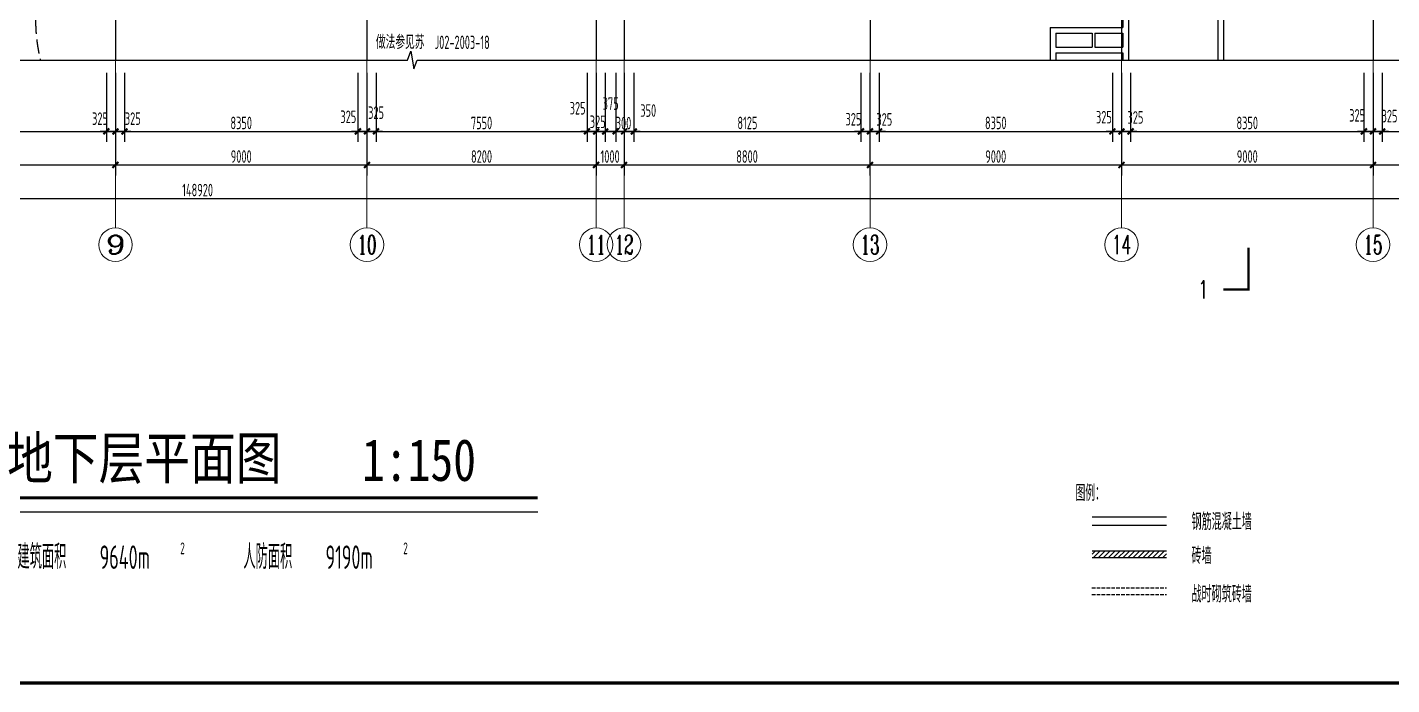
# Model space of a CAD drawing. Extents: x 1596194 to 1987057, y -212608 to 63160.
# Drawn here: x 1711875 to 1760699, y -58460 to -34954 of the extents above; entities that cross this region are included whole.
import ezdxf
from ezdxf.enums import TextEntityAlignment as Align

# ---------------------------------------------------------------- set-up
doc = ezdxf.new("R2010")
doc.units = 0
doc.header["$LTSCALE"] = 100
doc.header["$MEASUREMENT"] = 0
doc.linetypes.add('DASH', pattern=[0.35, 0.25, -0.1])
doc.linetypes.add('DASH_200', pattern=[0.7, 0.5, -0.2])
doc.layers.get('0').update_dxf_attribs({"linetype": 'CONTINUOUS'})
doc.layers.get('DEFPOINTS').update_dxf_attribs({"linetype": 'CONTINUOUS'})
for name, color, linetype in [('_走道示意', 8, 'CONTINUOUS'), ('AXIS_TEXT', 7, 'CONTINUOUS'), ('brickwall', 5, 'DASH'), ('DOTE', 251, 'CONTINUOUS'), ('HA', 150, 'CONTINUOUS'), ('PUB_DIM', 3, 'CONTINUOUS'), ('PUB_TEXT', 30, 'CONTINUOUS'), ('WALL', 2, 'CONTINUOUS')]:
    doc.layers.add(name, color=color, linetype=linetype)
doc.layers.add('AXIS', color=3, linetype='CONTINUOUS', lineweight=9)
doc.styles.add('_TCH_AXIS', font='COMPLEX.shx', dxfattribs={"width": 0.55})
doc.styles.add('_TCH_LABEL', font='COMPLEX', dxfattribs={"bigfont": 'GBCBIG'})
doc.styles.add('COMPLEX', font='COMPLEX.shx')
doc.styles.add('DIM_FONT', font='SYSZ.shx', dxfattribs={"width": 0.7, "bigfont": 'SYFS.shx'})
doc.styles.get("Standard").update_dxf_attribs({"font": 'SimSun.ttf', "width": 0.8})
doc.dimstyles.new('DIMN150', dxfattribs={"dimscale": 1.5, "dimtxt": 300, "dimasz": 1, "dimexe": 250, "dimexo": 300, "dimgap": 30, "dimtad": 1, "dimdec": 0, "dimzin": 0, "dimdsep": 46, "dimtxsty": 'DIM_FONT', "dimblk": 'ARCHTICK', "dimcen": 0.09, "dimclrt": 7, "dimazin": 2, "dimtfac": 1, "dimtdec": 0, "dimtix": 1, "dimtmove": 2, "dimatfit": 3, "dimldrblk": 'DOT', "dimfxl": 0, "dimtolj": 1, "dimtzin": 0, "dimarcsym": 0})

# ---------------------------------------------------------------- blocks, each defined once
blk = doc.blocks.new('_archtick')
blk.add_line((-150, 0), (150, 0))
at = {"const_width": 50}
blk.add_lwpolyline([(-70, -70), (70, 70)], dxfattribs=at)
blk = doc.blocks.new('*D563')
at = {"layer": 'DEFPOINTS', "color": 0}
for p in [(1760355, -36127), (1768705, -36127), (1768705, -38677)]:
    blk.add_point(p, dxfattribs=at)
at = {"layer": 'PUB_DIM', "color": 0, "lineweight": -2}
for p, q in [((1760355, -36577), (1760355, -39052)), ((1768705, -36577), (1768705, -39052)), ((1760355, -38677), (1768705, -38677))]:
    blk.add_line(p, q, dxfattribs=at)
at = {"layer": 'PUB_DIM', "color": 0, "lineweight": -2, "xscale": 1.5, "yscale": 1.5, "zscale": 1.5, "rotation": 180}
blk.add_blockref('_archtick', (1760355, -38677), dxfattribs=at)
at = {"layer": 'PUB_DIM', "color": 0, "lineweight": -2, "xscale": 1.5, "yscale": 1.5, "zscale": 1.5}
blk.add_blockref('_archtick', (1768705, -38677), dxfattribs=at)
at = {"layer": 'PUB_DIM', "color": 7, "insert": (1764530, -38374), "char_height": 450, "attachment_point": 5, "style": 'DIM_FONT'}
blk.add_mtext('\\A1;8350', dxfattribs=at)
blk = doc.blocks.new('_Dot')
at = {"color": 0, "linetype": 'ByBlock', "lineweight": -2}
blk.add_line((-0.5, 0), (-1, 0), dxfattribs=at)
at = {"color": 0, "linetype": 'ByBlock', "const_width": 0.5}
blk.add_lwpolyline([(-0.25, 0, 1), (0.25, 0, 1)], format="xyb", close=True, dxfattribs=at)
blk = doc.blocks.new('*D564')
at = {"layer": 'DEFPOINTS', "color": 0}
for p in [(1760030, -36127), (1760355, -36127), (1760355, -38677)]:
    blk.add_point(p, dxfattribs=at)
at = {"layer": 'PUB_DIM', "color": 0, "lineweight": -2}
for p, q in [((1760030, -36577), (1760030, -39052)), ((1760355, -36577), (1760355, -39052)), ((1760030, -38677), (1760355, -38677))]:
    blk.add_line(p, q, dxfattribs=at)
at = {"layer": 'PUB_DIM', "color": 0, "lineweight": -2, "xscale": 1.5, "yscale": 1.5, "zscale": 1.5, "rotation": 180}
blk.add_blockref('_archtick', (1760030, -38677), dxfattribs=at)
at = {"layer": 'PUB_DIM', "color": 0, "lineweight": -2, "xscale": 1.5, "yscale": 1.5, "zscale": 1.5}
blk.add_blockref('_archtick', (1760355, -38677), dxfattribs=at)
at = {"layer": 'PUB_DIM', "color": 7, "insert": (1760621, -38129), "char_height": 450, "attachment_point": 5, "style": 'DIM_FONT'}
blk.add_mtext('\\A1;325', dxfattribs=at)
blk = doc.blocks.new('*D565')
at = {"layer": 'DEFPOINTS', "color": 0}
for p in [(1759705, -36127), (1760030, -36127), (1760030, -38677)]:
    blk.add_point(p, dxfattribs=at)
at = {"layer": 'PUB_DIM', "color": 0, "lineweight": -2}
for p, q in [((1759705, -36577), (1759705, -39052)), ((1760030, -36577), (1760030, -39052)), ((1759705, -38677), (1760030, -38677))]:
    blk.add_line(p, q, dxfattribs=at)
at = {"layer": 'PUB_DIM', "color": 0, "lineweight": -2, "xscale": 1.5, "yscale": 1.5, "zscale": 1.5, "rotation": 180}
blk.add_blockref('_archtick', (1759705, -38677), dxfattribs=at)
at = {"layer": 'PUB_DIM', "color": 0, "lineweight": -2, "xscale": 1.5, "yscale": 1.5, "zscale": 1.5}
blk.add_blockref('_archtick', (1760030, -38677), dxfattribs=at)
at = {"layer": 'PUB_DIM', "color": 7, "insert": (1759463, -38103), "char_height": 450, "attachment_point": 5, "style": 'DIM_FONT'}
blk.add_mtext('\\A1;325', dxfattribs=at)
blk = doc.blocks.new('*D566')
at = {"layer": 'DEFPOINTS', "color": 0}
for p in [(1751355, -36127), (1759705, -36127), (1759705, -38677)]:
    blk.add_point(p, dxfattribs=at)
at = {"layer": 'PUB_DIM', "color": 0, "lineweight": -2}
for p, q in [((1751355, -36577), (1751355, -39052)), ((1759705, -36577), (1759705, -39052)), ((1751355, -38677), (1759705, -38677))]:
    blk.add_line(p, q, dxfattribs=at)
at = {"layer": 'PUB_DIM', "color": 0, "lineweight": -2, "xscale": 1.5, "yscale": 1.5, "zscale": 1.5, "rotation": 180}
blk.add_blockref('_archtick', (1751355, -38677), dxfattribs=at)
at = {"layer": 'PUB_DIM', "color": 0, "lineweight": -2, "xscale": 1.5, "yscale": 1.5, "zscale": 1.5}
blk.add_blockref('_archtick', (1759705, -38677), dxfattribs=at)
at = {"layer": 'PUB_DIM', "color": 7, "insert": (1755530, -38374), "char_height": 450, "attachment_point": 5, "style": 'DIM_FONT'}
blk.add_mtext('\\A1;8350', dxfattribs=at)
blk = doc.blocks.new('*D567')
at = {"layer": 'DEFPOINTS', "color": 0}
for p in [(1751030, -36127), (1751355, -36127), (1751355, -38677)]:
    blk.add_point(p, dxfattribs=at)
at = {"layer": 'PUB_DIM', "color": 0, "lineweight": -2}
for p, q in [((1751030, -36577), (1751030, -39052)), ((1751355, -36577), (1751355, -39052)), ((1751030, -38677), (1751355, -38677))]:
    blk.add_line(p, q, dxfattribs=at)
at = {"layer": 'PUB_DIM', "color": 0, "lineweight": -2, "xscale": 1.5, "yscale": 1.5, "zscale": 1.5, "rotation": 180}
blk.add_blockref('_archtick', (1751030, -38677), dxfattribs=at)
at = {"layer": 'PUB_DIM', "color": 0, "lineweight": -2, "xscale": 1.5, "yscale": 1.5, "zscale": 1.5}
blk.add_blockref('_archtick', (1751355, -38677), dxfattribs=at)
at = {"layer": 'PUB_DIM', "color": 7, "insert": (1751530, -38177), "char_height": 450, "attachment_point": 5, "style": 'DIM_FONT'}
blk.add_mtext('\\A1;325', dxfattribs=at)
blk = doc.blocks.new('*D568')
at = {"layer": 'DEFPOINTS', "color": 0}
for p in [(1750705, -36127), (1751030, -36127), (1751030, -38677)]:
    blk.add_point(p, dxfattribs=at)
at = {"layer": 'PUB_DIM', "color": 0, "lineweight": -2}
for p, q in [((1750705, -36577), (1750705, -39052)), ((1751030, -36577), (1751030, -39052)), ((1750705, -38677), (1751030, -38677))]:
    blk.add_line(p, q, dxfattribs=at)
at = {"layer": 'PUB_DIM', "color": 0, "lineweight": -2, "xscale": 1.5, "yscale": 1.5, "zscale": 1.5, "rotation": 180}
blk.add_blockref('_archtick', (1750705, -38677), dxfattribs=at)
at = {"layer": 'PUB_DIM', "color": 0, "lineweight": -2, "xscale": 1.5, "yscale": 1.5, "zscale": 1.5}
blk.add_blockref('_archtick', (1751030, -38677), dxfattribs=at)
at = {"layer": 'PUB_DIM', "color": 7, "insert": (1750400, -38168), "char_height": 450, "attachment_point": 5, "style": 'DIM_FONT'}
blk.add_mtext('\\A1;325', dxfattribs=at)
blk = doc.blocks.new('*D569')
at = {"layer": 'DEFPOINTS', "color": 0}
for p in [(1742355, -36127), (1750705, -36127), (1750705, -38677)]:
    blk.add_point(p, dxfattribs=at)
at = {"layer": 'PUB_DIM', "color": 0, "lineweight": -2}
for p, q in [((1742355, -36577), (1742355, -39052)), ((1750705, -36577), (1750705, -39052)), ((1742355, -38677), (1750705, -38677))]:
    blk.add_line(p, q, dxfattribs=at)
at = {"layer": 'PUB_DIM', "color": 0, "lineweight": -2, "xscale": 1.5, "yscale": 1.5, "zscale": 1.5, "rotation": 180}
blk.add_blockref('_archtick', (1742355, -38677), dxfattribs=at)
at = {"layer": 'PUB_DIM', "color": 0, "lineweight": -2, "xscale": 1.5, "yscale": 1.5, "zscale": 1.5}
blk.add_blockref('_archtick', (1750705, -38677), dxfattribs=at)
at = {"layer": 'PUB_DIM', "color": 7, "insert": (1746530, -38374), "char_height": 450, "attachment_point": 5, "style": 'DIM_FONT'}
blk.add_mtext('\\A1;8350', dxfattribs=at)
blk = doc.blocks.new('*D570')
at = {"layer": 'DEFPOINTS', "color": 0}
for p in [(1742030, -36127), (1742355, -36127), (1742355, -38677)]:
    blk.add_point(p, dxfattribs=at)
at = {"layer": 'PUB_DIM', "color": 0, "lineweight": -2}
for p, q in [((1742030, -36577), (1742030, -39052)), ((1742355, -36577), (1742355, -39052)), ((1742030, -38677), (1742355, -38677))]:
    blk.add_line(p, q, dxfattribs=at)
at = {"layer": 'PUB_DIM', "color": 0, "lineweight": -2, "xscale": 1.5, "yscale": 1.5, "zscale": 1.5, "rotation": 180}
blk.add_blockref('_archtick', (1742030, -38677), dxfattribs=at)
at = {"layer": 'PUB_DIM', "color": 0, "lineweight": -2, "xscale": 1.5, "yscale": 1.5, "zscale": 1.5}
blk.add_blockref('_archtick', (1742355, -38677), dxfattribs=at)
at = {"layer": 'PUB_DIM', "color": 7, "insert": (1742542, -38248), "char_height": 450, "attachment_point": 5, "style": 'DIM_FONT'}
blk.add_mtext('\\A1;325', dxfattribs=at)
blk = doc.blocks.new('*D571')
at = {"layer": 'DEFPOINTS', "color": 0}
for p in [(1741705, -36127), (1742030, -36127), (1742030, -38677)]:
    blk.add_point(p, dxfattribs=at)
at = {"layer": 'PUB_DIM', "color": 0, "lineweight": -2}
for p, q in [((1741705, -36577), (1741705, -39052)), ((1742030, -36577), (1742030, -39052)), ((1741705, -38677), (1742030, -38677))]:
    blk.add_line(p, q, dxfattribs=at)
at = {"layer": 'PUB_DIM', "color": 0, "lineweight": -2, "xscale": 1.5, "yscale": 1.5, "zscale": 1.5, "rotation": 180}
blk.add_blockref('_archtick', (1741705, -38677), dxfattribs=at)
at = {"layer": 'PUB_DIM', "color": 0, "lineweight": -2, "xscale": 1.5, "yscale": 1.5, "zscale": 1.5}
blk.add_blockref('_archtick', (1742030, -38677), dxfattribs=at)
at = {"layer": 'PUB_DIM', "color": 7, "insert": (1741438, -38241), "char_height": 450, "attachment_point": 5, "style": 'DIM_FONT'}
blk.add_mtext('\\A1;325', dxfattribs=at)
blk = doc.blocks.new('*D572')
at = {"layer": 'DEFPOINTS', "color": 0}
for p in [(1733580, -36127), (1741705, -36127), (1741705, -38677)]:
    blk.add_point(p, dxfattribs=at)
at = {"layer": 'PUB_DIM', "color": 0, "lineweight": -2}
for p, q in [((1733580, -36577), (1733580, -39052)), ((1741705, -36577), (1741705, -39052)), ((1733580, -38677), (1741705, -38677))]:
    blk.add_line(p, q, dxfattribs=at)
at = {"layer": 'PUB_DIM', "color": 0, "lineweight": -2, "xscale": 1.5, "yscale": 1.5, "zscale": 1.5, "rotation": 180}
blk.add_blockref('_archtick', (1733580, -38677), dxfattribs=at)
at = {"layer": 'PUB_DIM', "color": 0, "lineweight": -2, "xscale": 1.5, "yscale": 1.5, "zscale": 1.5}
blk.add_blockref('_archtick', (1741705, -38677), dxfattribs=at)
at = {"layer": 'PUB_DIM', "color": 7, "insert": (1737643, -38374), "char_height": 450, "attachment_point": 5, "style": 'DIM_FONT'}
blk.add_mtext('\\A1;8125', dxfattribs=at)
blk = doc.blocks.new('*D573')
at = {"layer": 'DEFPOINTS', "color": 0}
for p in [(1733230, -36127), (1733580, -36127), (1733580, -38677)]:
    blk.add_point(p, dxfattribs=at)
at = {"layer": 'PUB_DIM', "color": 0, "lineweight": -2}
for p, q in [((1733230, -36577), (1733230, -39052)), ((1733580, -36577), (1733580, -39052)), ((1733230, -38677), (1733580, -38677))]:
    blk.add_line(p, q, dxfattribs=at)
at = {"layer": 'PUB_DIM', "color": 0, "lineweight": -2, "xscale": 1.5, "yscale": 1.5, "zscale": 1.5, "rotation": 180}
blk.add_blockref('_archtick', (1733230, -38677), dxfattribs=at)
at = {"layer": 'PUB_DIM', "color": 0, "lineweight": -2, "xscale": 1.5, "yscale": 1.5, "zscale": 1.5}
blk.add_blockref('_archtick', (1733580, -38677), dxfattribs=at)
at = {"layer": 'PUB_DIM', "color": 7, "insert": (1734094, -37931), "char_height": 450, "attachment_point": 5, "style": 'DIM_FONT'}
blk.add_mtext('\\A1;350', dxfattribs=at)
blk = doc.blocks.new('*D574')
at = {"layer": 'DEFPOINTS', "color": 0}
for p in [(1732930, -36127), (1733230, -36127), (1733230, -38677)]:
    blk.add_point(p, dxfattribs=at)
at = {"layer": 'PUB_DIM', "color": 0, "lineweight": -2}
for p, q in [((1732930, -36577), (1732930, -39052)), ((1733230, -36577), (1733230, -39052)), ((1732930, -38677), (1733230, -38677))]:
    blk.add_line(p, q, dxfattribs=at)
at = {"layer": 'PUB_DIM', "color": 0, "lineweight": -2, "xscale": 1.5, "yscale": 1.5, "zscale": 1.5, "rotation": 180}
blk.add_blockref('_archtick', (1732930, -38677), dxfattribs=at)
at = {"layer": 'PUB_DIM', "color": 0, "lineweight": -2, "xscale": 1.5, "yscale": 1.5, "zscale": 1.5}
blk.add_blockref('_archtick', (1733230, -38677), dxfattribs=at)
at = {"layer": 'PUB_DIM', "color": 7, "insert": (1733210, -38381), "char_height": 450, "attachment_point": 5, "style": 'DIM_FONT'}
blk.add_mtext('\\A1;300', dxfattribs=at)
blk = doc.blocks.new('*D575')
at = {"layer": 'DEFPOINTS', "color": 0}
for p in [(1732555, -36127), (1732930, -36127), (1732930, -38677)]:
    blk.add_point(p, dxfattribs=at)
at = {"layer": 'PUB_DIM', "color": 0, "lineweight": -2}
for p, q in [((1732555, -36577), (1732555, -39052)), ((1732930, -36577), (1732930, -39052)), ((1732555, -38677), (1732930, -38677))]:
    blk.add_line(p, q, dxfattribs=at)
at = {"layer": 'PUB_DIM', "color": 0, "lineweight": -2, "xscale": 1.5, "yscale": 1.5, "zscale": 1.5, "rotation": 180}
blk.add_blockref('_archtick', (1732555, -38677), dxfattribs=at)
at = {"layer": 'PUB_DIM', "color": 0, "lineweight": -2, "xscale": 1.5, "yscale": 1.5, "zscale": 1.5}
blk.add_blockref('_archtick', (1732930, -38677), dxfattribs=at)
at = {"layer": 'PUB_DIM', "color": 7, "insert": (1732750, -37681), "char_height": 450, "attachment_point": 5, "style": 'DIM_FONT'}
blk.add_mtext('\\A1;375', dxfattribs=at)
blk = doc.blocks.new('*D576')
at = {"layer": 'DEFPOINTS', "color": 0}
for p in [(1732230, -36127), (1732555, -36127), (1732555, -38677)]:
    blk.add_point(p, dxfattribs=at)
at = {"layer": 'PUB_DIM', "color": 0, "lineweight": -2}
for p, q in [((1732230, -36577), (1732230, -39052)), ((1732555, -36577), (1732555, -39052)), ((1732230, -38677), (1732555, -38677))]:
    blk.add_line(p, q, dxfattribs=at)
at = {"layer": 'PUB_DIM', "color": 0, "lineweight": -2, "xscale": 1.5, "yscale": 1.5, "zscale": 1.5, "rotation": 180}
blk.add_blockref('_archtick', (1732230, -38677), dxfattribs=at)
at = {"layer": 'PUB_DIM', "color": 0, "lineweight": -2, "xscale": 1.5, "yscale": 1.5, "zscale": 1.5}
blk.add_blockref('_archtick', (1732555, -38677), dxfattribs=at)
at = {"layer": 'PUB_DIM', "color": 7, "insert": (1732286, -38333), "char_height": 450, "attachment_point": 5, "style": 'DIM_FONT'}
blk.add_mtext('\\A1;325', dxfattribs=at)
blk = doc.blocks.new('*D577')
at = {"layer": 'DEFPOINTS', "color": 0}
for p in [(1731905, -36127), (1732230, -36127), (1732230, -38677)]:
    blk.add_point(p, dxfattribs=at)
at = {"layer": 'PUB_DIM', "color": 0, "lineweight": -2}
for p, q in [((1731905, -36577), (1731905, -39052)), ((1732230, -36577), (1732230, -39052)), ((1731905, -38677), (1732230, -38677))]:
    blk.add_line(p, q, dxfattribs=at)
at = {"layer": 'PUB_DIM', "color": 0, "lineweight": -2, "xscale": 1.5, "yscale": 1.5, "zscale": 1.5, "rotation": 180}
blk.add_blockref('_archtick', (1731905, -38677), dxfattribs=at)
at = {"layer": 'PUB_DIM', "color": 0, "lineweight": -2, "xscale": 1.5, "yscale": 1.5, "zscale": 1.5}
blk.add_blockref('_archtick', (1732230, -38677), dxfattribs=at)
at = {"layer": 'PUB_DIM', "color": 7, "insert": (1731568, -37847), "char_height": 450, "attachment_point": 5, "style": 'DIM_FONT'}
blk.add_mtext('\\A1;325', dxfattribs=at)
blk = doc.blocks.new('*D578')
at = {"layer": 'DEFPOINTS', "color": 0}
for p in [(1724355, -36127), (1731905, -36127), (1731905, -38677)]:
    blk.add_point(p, dxfattribs=at)
at = {"layer": 'PUB_DIM', "color": 0, "lineweight": -2}
for p, q in [((1724355, -36577), (1724355, -39052)), ((1731905, -36577), (1731905, -39052)), ((1724355, -38677), (1731905, -38677))]:
    blk.add_line(p, q, dxfattribs=at)
at = {"layer": 'PUB_DIM', "color": 0, "lineweight": -2, "xscale": 1.5, "yscale": 1.5, "zscale": 1.5, "rotation": 180}
blk.add_blockref('_archtick', (1724355, -38677), dxfattribs=at)
at = {"layer": 'PUB_DIM', "color": 0, "lineweight": -2, "xscale": 1.5, "yscale": 1.5, "zscale": 1.5}
blk.add_blockref('_archtick', (1731905, -38677), dxfattribs=at)
at = {"layer": 'PUB_DIM', "color": 7, "insert": (1728130, -38374), "char_height": 450, "attachment_point": 5, "style": 'DIM_FONT'}
blk.add_mtext('\\A1;7550', dxfattribs=at)
blk = doc.blocks.new('*D579')
at = {"layer": 'DEFPOINTS', "color": 0}
for p in [(1724030, -36127), (1724355, -36127), (1724355, -38677)]:
    blk.add_point(p, dxfattribs=at)
at = {"layer": 'PUB_DIM', "color": 0, "lineweight": -2}
for p, q in [((1724030, -36577), (1724030, -39052)), ((1724355, -36577), (1724355, -39052)), ((1724030, -38677), (1724355, -38677))]:
    blk.add_line(p, q, dxfattribs=at)
at = {"layer": 'PUB_DIM', "color": 0, "lineweight": -2, "xscale": 1.5, "yscale": 1.5, "zscale": 1.5, "rotation": 180}
blk.add_blockref('_archtick', (1724030, -38677), dxfattribs=at)
at = {"layer": 'PUB_DIM', "color": 0, "lineweight": -2, "xscale": 1.5, "yscale": 1.5, "zscale": 1.5}
blk.add_blockref('_archtick', (1724355, -38677), dxfattribs=at)
at = {"layer": 'PUB_DIM', "color": 7, "insert": (1724355, -38007), "char_height": 450, "attachment_point": 5, "style": 'DIM_FONT'}
blk.add_mtext('\\A1;325', dxfattribs=at)
blk = doc.blocks.new('*D580')
at = {"layer": 'DEFPOINTS', "color": 0}
for p in [(1723705, -36127), (1724030, -36127), (1724030, -38677)]:
    blk.add_point(p, dxfattribs=at)
at = {"layer": 'PUB_DIM', "color": 0, "lineweight": -2}
for p, q in [((1723705, -36577), (1723705, -39052)), ((1724030, -36577), (1724030, -39052)), ((1723705, -38677), (1724030, -38677))]:
    blk.add_line(p, q, dxfattribs=at)
at = {"layer": 'PUB_DIM', "color": 0, "lineweight": -2, "xscale": 1.5, "yscale": 1.5, "zscale": 1.5, "rotation": 180}
blk.add_blockref('_archtick', (1723705, -38677), dxfattribs=at)
at = {"layer": 'PUB_DIM', "color": 0, "lineweight": -2, "xscale": 1.5, "yscale": 1.5, "zscale": 1.5}
blk.add_blockref('_archtick', (1724030, -38677), dxfattribs=at)
at = {"layer": 'PUB_DIM', "color": 7, "insert": (1723363, -38155), "char_height": 450, "attachment_point": 5, "style": 'DIM_FONT'}
blk.add_mtext('\\A1;325', dxfattribs=at)
blk = doc.blocks.new('*D581')
at = {"layer": 'DEFPOINTS', "color": 0}
for p in [(1715355, -36127), (1723705, -36127), (1723705, -38677)]:
    blk.add_point(p, dxfattribs=at)
at = {"layer": 'PUB_DIM', "color": 0, "lineweight": -2}
for p, q in [((1715355, -36577), (1715355, -39052)), ((1723705, -36577), (1723705, -39052)), ((1715355, -38677), (1723705, -38677))]:
    blk.add_line(p, q, dxfattribs=at)
at = {"layer": 'PUB_DIM', "color": 0, "lineweight": -2, "xscale": 1.5, "yscale": 1.5, "zscale": 1.5, "rotation": 180}
blk.add_blockref('_archtick', (1715355, -38677), dxfattribs=at)
at = {"layer": 'PUB_DIM', "color": 0, "lineweight": -2, "xscale": 1.5, "yscale": 1.5, "zscale": 1.5}
blk.add_blockref('_archtick', (1723705, -38677), dxfattribs=at)
at = {"layer": 'PUB_DIM', "color": 7, "insert": (1719530, -38374), "char_height": 450, "attachment_point": 5, "style": 'DIM_FONT'}
blk.add_mtext('\\A1;8350', dxfattribs=at)
blk = doc.blocks.new('*D582')
at = {"layer": 'DEFPOINTS', "color": 0}
for p in [(1715030, -36127), (1715355, -36127), (1715355, -38677)]:
    blk.add_point(p, dxfattribs=at)
at = {"layer": 'PUB_DIM', "color": 0, "lineweight": -2}
for p, q in [((1715030, -36577), (1715030, -39052)), ((1715355, -36577), (1715355, -39052)), ((1715030, -38677), (1715355, -38677))]:
    blk.add_line(p, q, dxfattribs=at)
at = {"layer": 'PUB_DIM', "color": 0, "lineweight": -2, "xscale": 1.5, "yscale": 1.5, "zscale": 1.5, "rotation": 180}
blk.add_blockref('_archtick', (1715030, -38677), dxfattribs=at)
at = {"layer": 'PUB_DIM', "color": 0, "lineweight": -2, "xscale": 1.5, "yscale": 1.5, "zscale": 1.5}
blk.add_blockref('_archtick', (1715355, -38677), dxfattribs=at)
at = {"layer": 'PUB_DIM', "color": 7, "insert": (1715650, -38220), "char_height": 450, "attachment_point": 5, "style": 'DIM_FONT'}
blk.add_mtext('\\A1;325', dxfattribs=at)
blk = doc.blocks.new('*D583')
at = {"layer": 'DEFPOINTS', "color": 0}
for p in [(1714705, -36127), (1715030, -36127), (1715030, -38677)]:
    blk.add_point(p, dxfattribs=at)
at = {"layer": 'PUB_DIM', "color": 0, "lineweight": -2}
for p, q in [((1714705, -36577), (1714705, -39052)), ((1715030, -36577), (1715030, -39052)), ((1714705, -38677), (1715030, -38677))]:
    blk.add_line(p, q, dxfattribs=at)
at = {"layer": 'PUB_DIM', "color": 0, "lineweight": -2, "xscale": 1.5, "yscale": 1.5, "zscale": 1.5, "rotation": 180}
blk.add_blockref('_archtick', (1714705, -38677), dxfattribs=at)
at = {"layer": 'PUB_DIM', "color": 0, "lineweight": -2, "xscale": 1.5, "yscale": 1.5, "zscale": 1.5}
blk.add_blockref('_archtick', (1715030, -38677), dxfattribs=at)
at = {"layer": 'PUB_DIM', "color": 7, "insert": (1714477, -38220), "char_height": 450, "attachment_point": 5, "style": 'DIM_FONT'}
blk.add_mtext('\\A1;325', dxfattribs=at)
blk = doc.blocks.new('*D584')
at = {"layer": 'DEFPOINTS', "color": 0}
for p in [(1706355, -36127), (1714705, -36127), (1714705, -38677)]:
    blk.add_point(p, dxfattribs=at)
at = {"layer": 'PUB_DIM', "color": 0, "lineweight": -2}
for p, q in [((1706355, -36577), (1706355, -39052)), ((1714705, -36577), (1714705, -39052)), ((1706355, -38677), (1714705, -38677))]:
    blk.add_line(p, q, dxfattribs=at)
at = {"layer": 'PUB_DIM', "color": 0, "lineweight": -2, "xscale": 1.5, "yscale": 1.5, "zscale": 1.5, "rotation": 180}
blk.add_blockref('_archtick', (1706355, -38677), dxfattribs=at)
at = {"layer": 'PUB_DIM', "color": 0, "lineweight": -2, "xscale": 1.5, "yscale": 1.5, "zscale": 1.5}
blk.add_blockref('_archtick', (1714705, -38677), dxfattribs=at)
at = {"layer": 'PUB_DIM', "color": 7, "insert": (1710530, -38374), "char_height": 450, "attachment_point": 5, "style": 'DIM_FONT'}
blk.add_mtext('\\A1;8350', dxfattribs=at)
blk = doc.blocks.new('*D1409')
at = {"layer": 'AXIS', "color": 0, "lineweight": -2}
for p, q in [((1643510, -36577), (1643510, -41452)), ((1792430, -36577), (1792430, -41452)), ((1643510, -41077), (1792430, -41077))]:
    blk.add_line(p, q, dxfattribs=at)
at = {"layer": 'DEFPOINTS', "color": 0}
for p in [(1643510, -36127), (1792430, -36127), (1792430, -41077)]:
    blk.add_point(p, dxfattribs=at)
at = {"layer": 'AXIS', "color": 0, "lineweight": -2, "xscale": 1.5, "yscale": 1.5, "zscale": 1.5, "rotation": 180}
blk.add_blockref('_archtick', (1643510, -41077), dxfattribs=at)
at = {"layer": 'AXIS', "color": 0, "lineweight": -2, "xscale": 1.5, "yscale": 1.5, "zscale": 1.5}
blk.add_blockref('_archtick', (1792430, -41077), dxfattribs=at)
at = {"layer": 'AXIS', "color": 7, "insert": (1717970, -40775), "char_height": 450, "attachment_point": 5, "style": 'DIM_FONT'}
blk.add_mtext('\\A1;148920', dxfattribs=at)
blk = doc.blocks.new('*D1417')
at = {"layer": 'AXIS', "color": 0, "lineweight": -2}
for p, q in [((1706030, -36577), (1706030, -40252)), ((1715030, -36577), (1715030, -40252)), ((1706030, -39877), (1715030, -39877))]:
    blk.add_line(p, q, dxfattribs=at)
at = {"layer": 'DEFPOINTS', "color": 0}
for p in [(1706030, -36127), (1715030, -36127), (1715030, -39877)]:
    blk.add_point(p, dxfattribs=at)
at = {"layer": 'AXIS', "color": 0, "lineweight": -2, "xscale": 1.5, "yscale": 1.5, "zscale": 1.5, "rotation": 180}
blk.add_blockref('_archtick', (1706030, -39877), dxfattribs=at)
at = {"layer": 'AXIS', "color": 0, "lineweight": -2, "xscale": 1.5, "yscale": 1.5, "zscale": 1.5}
blk.add_blockref('_archtick', (1715030, -39877), dxfattribs=at)
at = {"layer": 'AXIS', "color": 7, "insert": (1710530, -39575), "char_height": 450, "attachment_point": 5, "style": 'DIM_FONT'}
blk.add_mtext('\\A1;9000', dxfattribs=at)
blk = doc.blocks.new('*D1418')
at = {"layer": 'AXIS', "color": 0, "lineweight": -2}
for p, q in [((1715030, -36577), (1715030, -40252)), ((1724030, -36577), (1724030, -40252)), ((1715030, -39877), (1724030, -39877))]:
    blk.add_line(p, q, dxfattribs=at)
at = {"layer": 'DEFPOINTS', "color": 0}
for p in [(1715030, -36127), (1724030, -36127), (1724030, -39877)]:
    blk.add_point(p, dxfattribs=at)
at = {"layer": 'AXIS', "color": 0, "lineweight": -2, "xscale": 1.5, "yscale": 1.5, "zscale": 1.5, "rotation": 180}
blk.add_blockref('_archtick', (1715030, -39877), dxfattribs=at)
at = {"layer": 'AXIS', "color": 0, "lineweight": -2, "xscale": 1.5, "yscale": 1.5, "zscale": 1.5}
blk.add_blockref('_archtick', (1724030, -39877), dxfattribs=at)
at = {"layer": 'AXIS', "color": 7, "insert": (1719530, -39575), "char_height": 450, "attachment_point": 5, "style": 'DIM_FONT'}
blk.add_mtext('\\A1;9000', dxfattribs=at)
blk = doc.blocks.new('*D1419')
at = {"layer": 'AXIS', "color": 0, "lineweight": -2}
for p, q in [((1724030, -36577), (1724030, -40252)), ((1732230, -36577), (1732230, -40252)), ((1724030, -39877), (1732230, -39877))]:
    blk.add_line(p, q, dxfattribs=at)
at = {"layer": 'DEFPOINTS', "color": 0}
for p in [(1724030, -36127), (1732230, -36127), (1732230, -39877)]:
    blk.add_point(p, dxfattribs=at)
at = {"layer": 'AXIS', "color": 0, "lineweight": -2, "xscale": 1.5, "yscale": 1.5, "zscale": 1.5, "rotation": 180}
blk.add_blockref('_archtick', (1724030, -39877), dxfattribs=at)
at = {"layer": 'AXIS', "color": 0, "lineweight": -2, "xscale": 1.5, "yscale": 1.5, "zscale": 1.5}
blk.add_blockref('_archtick', (1732230, -39877), dxfattribs=at)
at = {"layer": 'AXIS', "color": 7, "insert": (1728130, -39575), "char_height": 450, "attachment_point": 5, "style": 'DIM_FONT'}
blk.add_mtext('\\A1;8200', dxfattribs=at)
blk = doc.blocks.new('*D1420')
at = {"layer": 'AXIS', "color": 0, "lineweight": -2}
for p, q in [((1732230, -36577), (1732230, -40252)), ((1733230, -36577), (1733230, -40252)), ((1732230, -39877), (1732229, -39877)), ((1732230, -39877), (1733230, -39877)), ((1733230, -39877), (1733232, -39877))]:
    blk.add_line(p, q, dxfattribs=at)
at = {"layer": 'DEFPOINTS', "color": 0}
for p in [(1732230, -36127), (1733230, -36127), (1733230, -39877)]:
    blk.add_point(p, dxfattribs=at)
at = {"layer": 'AXIS', "color": 0, "lineweight": -2, "xscale": 1.5, "yscale": 1.5, "zscale": 1.5}
blk.add_blockref('_archtick', (1732230, -39877), dxfattribs=at)
at = {"layer": 'AXIS', "color": 0, "lineweight": -2, "xscale": 1.5, "yscale": 1.5, "zscale": 1.5, "rotation": 180}
blk.add_blockref('_archtick', (1733230, -39877), dxfattribs=at)
at = {"layer": 'AXIS', "color": 7, "insert": (1732730, -39575), "char_height": 450, "attachment_point": 5, "style": 'DIM_FONT'}
blk.add_mtext('\\A1;1000', dxfattribs=at)
blk = doc.blocks.new('*D1421')
at = {"layer": 'AXIS', "color": 0, "lineweight": -2}
for p, q in [((1733230, -36577), (1733230, -40252)), ((1742030, -36577), (1742030, -40252)), ((1733230, -39877), (1742030, -39877))]:
    blk.add_line(p, q, dxfattribs=at)
at = {"layer": 'DEFPOINTS', "color": 0}
for p in [(1733230, -36127), (1742030, -36127), (1742030, -39877)]:
    blk.add_point(p, dxfattribs=at)
at = {"layer": 'AXIS', "color": 0, "lineweight": -2, "xscale": 1.5, "yscale": 1.5, "zscale": 1.5, "rotation": 180}
blk.add_blockref('_archtick', (1733230, -39877), dxfattribs=at)
at = {"layer": 'AXIS', "color": 0, "lineweight": -2, "xscale": 1.5, "yscale": 1.5, "zscale": 1.5}
blk.add_blockref('_archtick', (1742030, -39877), dxfattribs=at)
at = {"layer": 'AXIS', "color": 7, "insert": (1737630, -39575), "char_height": 450, "attachment_point": 5, "style": 'DIM_FONT'}
blk.add_mtext('\\A1;8800', dxfattribs=at)
blk = doc.blocks.new('*D1422')
at = {"layer": 'AXIS', "color": 0, "lineweight": -2}
for p, q in [((1742030, -36577), (1742030, -40252)), ((1751030, -36577), (1751030, -40252)), ((1742030, -39877), (1751030, -39877))]:
    blk.add_line(p, q, dxfattribs=at)
at = {"layer": 'DEFPOINTS', "color": 0}
for p in [(1742030, -36127), (1751030, -36127), (1751030, -39877)]:
    blk.add_point(p, dxfattribs=at)
at = {"layer": 'AXIS', "color": 0, "lineweight": -2, "xscale": 1.5, "yscale": 1.5, "zscale": 1.5, "rotation": 180}
blk.add_blockref('_archtick', (1742030, -39877), dxfattribs=at)
at = {"layer": 'AXIS', "color": 0, "lineweight": -2, "xscale": 1.5, "yscale": 1.5, "zscale": 1.5}
blk.add_blockref('_archtick', (1751030, -39877), dxfattribs=at)
at = {"layer": 'AXIS', "color": 7, "insert": (1746530, -39575), "char_height": 450, "attachment_point": 5, "style": 'DIM_FONT'}
blk.add_mtext('\\A1;9000', dxfattribs=at)
blk = doc.blocks.new('*D1423')
at = {"layer": 'AXIS', "color": 0, "lineweight": -2}
for p, q in [((1751030, -36577), (1751030, -40252)), ((1760030, -36577), (1760030, -40252)), ((1751030, -39877), (1760030, -39877))]:
    blk.add_line(p, q, dxfattribs=at)
at = {"layer": 'DEFPOINTS', "color": 0}
for p in [(1751030, -36127), (1760030, -36127), (1760030, -39877)]:
    blk.add_point(p, dxfattribs=at)
at = {"layer": 'AXIS', "color": 0, "lineweight": -2, "xscale": 1.5, "yscale": 1.5, "zscale": 1.5, "rotation": 180}
blk.add_blockref('_archtick', (1751030, -39877), dxfattribs=at)
at = {"layer": 'AXIS', "color": 0, "lineweight": -2, "xscale": 1.5, "yscale": 1.5, "zscale": 1.5}
blk.add_blockref('_archtick', (1760030, -39877), dxfattribs=at)
at = {"layer": 'AXIS', "color": 7, "insert": (1755530, -39575), "char_height": 450, "attachment_point": 5, "style": 'DIM_FONT'}
blk.add_mtext('\\A1;9000', dxfattribs=at)
blk = doc.blocks.new('*D1424')
at = {"layer": 'AXIS', "color": 0, "lineweight": -2}
for p, q in [((1760030, -36577), (1760030, -40252)), ((1769030, -36577), (1769030, -40252)), ((1760030, -39877), (1769030, -39877))]:
    blk.add_line(p, q, dxfattribs=at)
at = {"layer": 'DEFPOINTS', "color": 0}
for p in [(1760030, -36127), (1769030, -36127), (1769030, -39877)]:
    blk.add_point(p, dxfattribs=at)
at = {"layer": 'AXIS', "color": 0, "lineweight": -2, "xscale": 1.5, "yscale": 1.5, "zscale": 1.5, "rotation": 180}
blk.add_blockref('_archtick', (1760030, -39877), dxfattribs=at)
at = {"layer": 'AXIS', "color": 0, "lineweight": -2, "xscale": 1.5, "yscale": 1.5, "zscale": 1.5}
blk.add_blockref('_archtick', (1769030, -39877), dxfattribs=at)
at = {"layer": 'AXIS', "color": 7, "insert": (1764530, -39575), "char_height": 450, "attachment_point": 5, "style": 'DIM_FONT'}
blk.add_mtext('\\A1;9000', dxfattribs=at)
blk = doc.blocks.new('_AXISO')
blk.add_circle((0, 0), 0.5)
at = {"layer": 'AXIS_TEXT', "style": 'COMPLEX', "width": 1.041667}
blk.add_attdef('A', text='', height=0.56, dxfattribs=at).set_placement((-0.25, -0.28), (0.25, -0.28), align=Align.FIT)

msp = doc.modelspace()

# ---------------------------------------------------------------- hatches: boundary and pattern name
at = {"layer": 'HA'}
h = msp.add_hatch(dxfattribs=at)
h.set_pattern_fill('普通砖', color=256, scale=100, style=0)
h.set_pattern_definition([(45, (1647493.14, -181551.95), (-88.38835, 88.38835), [])])
h.paths.add_polyline_path([(1752638.141, -53670.937), (1749977.434, -53670.937), (1749977.434, -53910.937), (1752638.141, -53910.937)])

# ---------------------------------------------------------------- linework, layer by layer
at = {"color": 50, "linetype": 'Continuous', "const_width": 120}
msp.add_lwpolyline([(1814653.98, -58400.234), (1596253.98, -58400.234), (1596253.98, 63099.766), (1814653.98, 63099.766)], close=True, dxfattribs=at)
at = {"layer": '_走道示意', "linetype": 'DASH_200', "ltscale": 10}
msp.add_arc((1718171.147, -34693.136), 6000, 180, 193.8255767, dxfattribs=at)
at = {"layer": 'AXIS'}
for p, q in [((1715030.206, -36126.938), (1715030.206, -42126.938)), ((1724030.206, -36126.938), (1724030.206, -42126.938)), ((1732230.206, -36126.938), (1732230.206, -42126.938)), ((1733230.206, -36126.938), (1733230.206, -42126.938)), ((1742030.206, -36126.938), (1742030.206, -42126.938)), ((1751030.206, -36126.938), (1751030.206, -42126.938)), ((1760030.206, -36126.938), (1760030.206, -42126.938))]:
    msp.add_line(p, q, dxfattribs=at)
at = {"layer": 'brickwall', "ltscale": 5}
for p, q in [((1749968.512, -54993.074), (1752637.473, -54993.074)), ((1749968.512, -55233.074), (1752637.473, -55233.074))]:
    msp.add_line(p, q, dxfattribs=at)
at = {"layer": 'DOTE'}
for p, q in [((1715030.206, 50334.236), (1715030.206, -36126.938)), ((1724030.206, 50334.236), (1724030.206, -36126.938)), ((1732230.206, 50334.236), (1732230.206, -36126.938)), ((1733230.206, 50334.236), (1733230.206, -36126.938)), ((1742030.206, 50334.236), (1742030.206, -36126.938)), ((1751030.206, 50334.236), (1751030.206, -36126.938)), ((1760030.206, 50334.236), (1760030.206, -36126.938))]:
    msp.add_line(p, q, dxfattribs=at)
at = {"layer": 'HA'}
msp.add_lwpolyline([(1657467.517, -36126.938), (1725485.685, -36126.938), (1725600.336, -35811.938), (1725711.422, -36441.938), (1725823.185, -36126.938), (1793841.353, -36126.938)], dxfattribs=at)
at = {"layer": 'PUB_DIM', "const_width": 75}
msp.add_lwpolyline([(1754674.201, -44328.319), (1755574.201, -44328.319), (1755574.201, -42828.319)], dxfattribs=at)
at = {"layer": 'PUB_TEXT'}
msp.add_line((1709324.876, -52278.701), (1730139.77, -52278.701), dxfattribs=at)
at = {"layer": 'PUB_TEXT', "const_width": 100}
msp.add_lwpolyline([(1709324.876, -51778.701), (1730139.77, -51778.701)], dxfattribs=at)
at = {"layer": 'WALL'}
for p, q in [((1751080.206, -32614.869), (1751080.206, -34964.869)), ((1751280.206, -32614.869), (1751280.206, -36126.938)), ((1754480.206, -32614.869), (1754480.206, -36126.938)), ((1754680.206, -32614.869), (1754680.206, -36126.938)), ((1748480.206, -34964.869), (1751080.206, -34964.869)), ((1748480.206, -34964.869), (1748480.206, -36126.938)), ((1748480.206, -35164.869), (1748480.206, -35664.869)), ((1748680.206, -35164.869), (1749980.206, -35164.869)), ((1748680.206, -35164.869), (1748680.206, -35664.869)), ((1749980.206, -35164.869), (1749980.206, -35664.869)), ((1750080.206, -35164.869), (1750080.206, -35664.869)), ((1750080.206, -35164.869), (1751080.206, -35164.869)), ((1751080.206, -35164.869), (1751080.206, -35664.869)), ((1748680.206, -35664.869), (1749980.206, -35664.869)), ((1748680.206, -35864.869), (1751080.206, -35864.869)), ((1748680.206, -35864.869), (1748680.206, -36126.938)), ((1750080.206, -35664.869), (1751080.206, -35664.869)), ((1751080.206, -35864.869), (1751080.206, -36126.938)), ((1749977.434, -52452.996), (1752638.141, -52452.996)), ((1749977.434, -52752.996), (1752638.141, -52752.996)), ((1749977.434, -53670.937), (1752638.141, -53670.937)), ((1749977.434, -53910.937), (1752638.141, -53910.937))]:
    msp.add_line(p, q, dxfattribs=at)

# ---------------------------------------------------------------- block references
at = {"layer": 'AXIS'}
ref = msp.add_blockref('_AXISO', (1715030.206, -42726.938), dxfattribs=dict(at, xscale=1200, yscale=1200, zscale=1200))
ref.add_attrib('A', '9', dxfattribs={"layer": 'AXIS_TEXT', "height": 678.823, "style": '_TCH_AXIS', "width": 1.5}).set_placement((1714690.795, -43066.349), (1715369.617, -43066.349), align=Align.FIT)
ref = msp.add_blockref('_AXISO', (1724030.206, -42726.938), dxfattribs=dict(at, xscale=1200, yscale=1200, zscale=1200))
ref.add_attrib('A', '10', dxfattribs={"layer": 'AXIS_TEXT', "height": 678.8225, "style": '_TCH_AXIS', "width": 0.724138}).set_placement((1723690.795, -43066.349), (1724369.617, -43066.349), align=Align.FIT)
ref = msp.add_blockref('_AXISO', (1732230.206, -42726.938), dxfattribs=dict(at, xscale=1200, yscale=1200, zscale=1200))
ref.add_attrib('A', '11', dxfattribs={"layer": 'AXIS_TEXT', "height": 678.8225, "style": '_TCH_AXIS', "width": 0.875}).set_placement((1731890.795, -43066.349), (1732569.617, -43066.349), align=Align.FIT)
ref = msp.add_blockref('_AXISO', (1733230.206, -42726.938), dxfattribs=dict(at, xscale=1200, yscale=1200, zscale=1200))
ref.add_attrib('A', '12', dxfattribs={"layer": 'AXIS_TEXT', "height": 678.8225, "style": '_TCH_AXIS', "width": 0.724138}).set_placement((1732890.795, -43066.349), (1733569.617, -43066.349), align=Align.FIT)
ref = msp.add_blockref('_AXISO', (1742030.206, -42726.938), dxfattribs=dict(at, xscale=1200, yscale=1200, zscale=1200))
ref.add_attrib('A', '13', dxfattribs={"layer": 'AXIS_TEXT', "height": 678.8225, "style": '_TCH_AXIS', "width": 0.724138}).set_placement((1741690.795, -43066.349), (1742369.617, -43066.349), align=Align.FIT)
ref = msp.add_blockref('_AXISO', (1751030.206, -42726.938), dxfattribs=dict(at, xscale=1200, yscale=1200, zscale=1200))
ref.add_attrib('A', '14', dxfattribs={"layer": 'AXIS_TEXT', "height": 678.8225, "style": '_TCH_AXIS', "width": 0.677419}).set_placement((1750690.795, -43066.349), (1751369.617, -43066.349), align=Align.FIT)
ref = msp.add_blockref('_AXISO', (1760030.206, -42726.938), dxfattribs=dict(at, xscale=1200, yscale=1200, zscale=1200))
ref.add_attrib('A', '15', dxfattribs={"layer": 'AXIS_TEXT', "height": 678.8225, "style": '_TCH_AXIS', "width": 0.724138}).set_placement((1759690.795, -43066.349), (1760369.617, -43066.349), align=Align.FIT)

# ---------------------------------------------------------------- texts
at = {"layer": 'PUB_TEXT'}
for s, height, style, width, p in [('做法参见苏', 496.063, 'DIM_FONT', 0.7, (1724351.051, -35731.198)), ('J02-2003-18', 480, 'DIM_FONT', 0.65625, (1726451.051, -35731.198)), ('1', 637.5, '_TCH_LABEL', 0.705882, (1753763.487, -44647.069)), ('图例：', 578.7402, 'DIM_FONT', 0.8, (1749388.038, -51893.324)), ('钢筋混凝土墙', 600, 'DIM_FONT', 0.8, (1753535.009, -52930.943)), ('建筑面积', 868.1102, 'DIM_FONT', 0.7, (1711522.587, -54319.881)), ('9640m', 840, 'DIM_FONT', 0.65625, (1714462.587, -54319.881)), ('2', 420, 'DIM_FONT', 0.65625, (1717350.087, -53794.881)), ('人防面积', 868.1102, 'DIM_FONT', 0.7, (1719607.587, -54319.881)), ('9190m', 840, 'DIM_FONT', 0.65625, (1722547.587, -54319.881)), ('2', 420, 'DIM_FONT', 0.65625, (1725330.087, -53794.881)), ('砖墙', 600, 'DIM_FONT', 0.8, (1753535.009, -54149.912)), ('战时砌筑砖墙', 600, 'DIM_FONT', 0.8, (1753535.009, -55523.368))]:
    msp.add_text(s, height=height, dxfattribs=dict(at, style=style, width=width)).set_placement(p)
at = {"layer": 'PUB_TEXT', "width": 0.8}
for s, p in [('地下层平面图', (1716064.455, -50335.538)), ('1:150', (1725891.866, -50435.959))]:
    msp.add_text(s, height=1500, dxfattribs=at).set_placement(p, align=Align.MIDDLE)

# ---------------------------------------------------------------- dimensions: what is measured, and where the dimension line sits
at = {"layer": 'AXIS'}
for p1, p2, distance, picture, middle in [((1643510.274, -36126.938), (1792430.206, -36126.938), -4950, '*D1409', (1717970.24, -40774.795)), ((1706030.206, -36126.938), (1715030.206, -36126.938), -3750, '*D1417', (1710530.206, -39574.795)), ((1715030.206, -36126.938), (1724030.206, -36126.938), -3750, '*D1418', (1719530.206, -39574.795)), ((1724030.206, -36126.938), (1732230.206, -36126.938), -3750, '*D1419', (1728130.206, -39574.795)), ((1732230.206, -36126.938), (1733230.206, -36126.938), -3750, '*D1420', (1732730.206, -39574.795)), ((1733230.206, -36126.938), (1742030.206, -36126.938), -3750, '*D1421', (1737630.206, -39574.795)), ((1742030.206, -36126.938), (1751030.206, -36126.938), -3750, '*D1422', (1746530.206, -39574.795)), ((1751030.206, -36126.938), (1760030.206, -36126.938), -3750, '*D1423', (1755530.206, -39574.795)), ((1760030.206, -36126.938), (1769030.206, -36126.938), -3750, '*D1424', (1764530.206, -39574.795))]:
    dim = msp.add_aligned_dim(p1=p1, p2=p2, distance=distance, dimstyle='DIMN150', dxfattribs=at)
    dim.commit()
    dim.dimension.update_dxf_attribs({"geometry": picture, "text_midpoint": middle})
at = {"layer": 'PUB_DIM'}
for p1, p2, picture, middle in [((1706355.206, -36126.938), (1714705.206, -36126.938), '*D584', (1710530.206, -38374.463)), ((1715355.206, -36126.938), (1723705.206, -36126.938), '*D581', (1719530.206, -38374.463)), ((1724355.206, -36126.938), (1731905.206, -36126.938), '*D578', (1728130.206, -38374.463)), ((1733580.206, -36126.938), (1741705.206, -36126.938), '*D572', (1737642.706, -38374.463)), ((1742355.206, -36126.938), (1750705.206, -36126.938), '*D569', (1746530.206, -38374.463)), ((1751355.206, -36126.938), (1759705.206, -36126.938), '*D566', (1755530.206, -38374.463)), ((1760355.206, -36126.938), (1768705.206, -36126.938), '*D563', (1764530.206, -38374.463))]:
    dim = msp.add_aligned_dim(p1=p1, p2=p2, distance=-2549.668, dimstyle='DIMN150', dxfattribs=at)
    dim.commit()
    dim.dimension.update_dxf_attribs({"geometry": picture, "text_midpoint": middle})
for base, p1, p2, picture, middle in [((1715030.206, -38676.606), (1714705.206, -36126.938), (1715030.206, -36126.938), '*D583', (1714476.879, -38219.913)), ((1715355.206, -38676.606), (1715030.206, -36126.938), (1715355.206, -36126.938), '*D582', (1715649.751, -38219.913)), ((1724030.206, -38676.606), (1723705.206, -36126.938), (1724030.206, -36126.938), '*D580', (1723363.097, -38154.838)), ((1724355.206, -38676.606), (1724030.206, -36126.938), (1724355.206, -36126.938), '*D579', (1724355.206, -38006.606)), ((1732230.206, -38676.606), (1731905.206, -36126.938), (1732230.206, -36126.938), '*D577', (1731567.661, -37847.095)), ((1732555.206, -38676.606), (1732230.206, -36126.938), (1732555.206, -36126.938), '*D576', (1732286.02, -38332.925)), ((1732930.206, -38676.606), (1732555.206, -36126.938), (1732930.206, -36126.938), '*D575', (1732750.114, -37681.19)), ((1733230.206, -38676.606), (1732930.206, -36126.938), (1733230.206, -36126.938), '*D574', (1733209.829, -38381.04)), ((1733580.206, -38676.606), (1733230.206, -36126.938), (1733580.206, -36126.938), '*D573', (1734094.234, -37930.512)), ((1742030.206, -38676.606), (1741705.206, -36126.938), (1742030.206, -36126.938), '*D571', (1741437.877, -38241.341)), ((1742355.206, -38676.606), (1742030.206, -36126.938), (1742355.206, -36126.938), '*D570', (1742541.936, -38248.279)), ((1751030.206, -38676.606), (1750705.206, -36126.938), (1751030.206, -36126.938), '*D568', (1750400.36, -38168.31)), ((1751355.206, -38676.606), (1751030.206, -36126.938), (1751355.206, -36126.938), '*D567', (1751530.279, -38177.129)), ((1760030.206, -38676.606), (1759705.206, -36126.938), (1760030.206, -36126.938), '*D565', (1759462.867, -38102.512)), ((1760355.206, -38676.606), (1760030.206, -36126.938), (1760355.206, -36126.938), '*D564', (1760621.311, -38129.219))]:
    dim = msp.add_linear_dim(base=base, p1=p1, p2=p2, angle=0, dimstyle='DIMN150', dxfattribs=at)
    dim.commit()
    dim.dimension.update_dxf_attribs({"geometry": picture, "text_midpoint": middle, "dimtype": 129})

doc.saveas('drawing.dxf')
